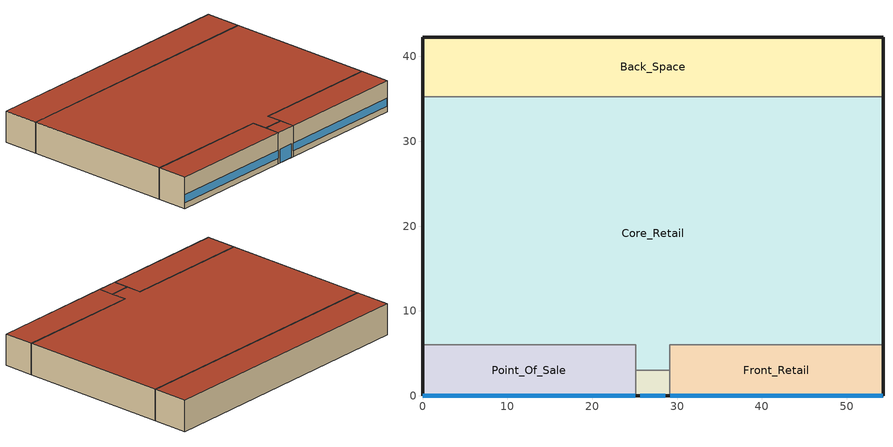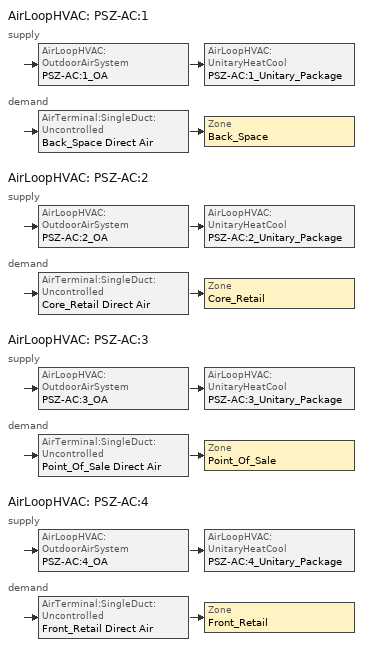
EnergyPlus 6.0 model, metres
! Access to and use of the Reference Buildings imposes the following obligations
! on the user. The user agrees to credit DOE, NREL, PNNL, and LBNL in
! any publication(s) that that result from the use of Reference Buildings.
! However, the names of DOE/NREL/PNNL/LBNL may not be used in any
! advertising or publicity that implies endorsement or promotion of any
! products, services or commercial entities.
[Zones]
Back_Space
 floor ground (ext-slab): 54.27,35.27 0,35.27 0,42.27 54.27,42.27 z0
 wall outside (Mass Non-res Ext Wall): 54.27,35.27 54.27,42.27 0,42.27 0,35.27 z0:6.1
 wall to Core_Retail (int-walls): 0,35.27 54.27,35.27 z0:6.1
 roof outside (IEAD Non-res Roof): 0,35.27 54.27,35.27 54.27,42.27 0,42.27 z6.1
Core_Retail
 floor ground (ext-slab): 25.14,3 25.14,6 0,6 0,35.27 54.27,35.27 54.27,6 29.14,6 29.14,3 z0
 wall outside (Mass Non-res Ext Wall): 54.27,6 54.27,35.27 / 0,35.27 0,6 z0:6.1
 wall to Front_Retail (int-walls): 29.14,3 29.14,6 54.27,6 z0:6.1
 wall to Point_Of_Sale (int-walls): 0,6 25.14,6 25.14,3 z0:6.1
 wall to Front_Entry (int-walls): 25.14,3 29.14,3 z0:6.1
 roof outside (IEAD Non-res Roof): 25.14,6 25.14,3 29.14,3 29.14,6 54.27,6 54.27,35.27 0,35.27 0,6 z6.1
Front_Entry
 floor ground (ext-slab): 25.14,0 25.14,3 29.14,3 29.14,0 z0
 wall outside (Mass Non-res Ext Wall): 25.14,0 29.14,0 z0:6.1
 wall to Front_Retail (int-walls): 29.14,0 29.14,3 z0:6.1
 wall to Point_Of_Sale (int-walls): 25.14,3 25.14,0 z0:6.1
 window (Window Non-res Fixed): 25.64,0 28.64,0 z0.05:2.66
 roof outside (IEAD Non-res Roof): 25.14,3 25.14,0 29.14,0 29.14,3 z6.1
Front_Retail
 floor ground (ext-slab): 54.27,0 29.14,0 29.14,6 54.27,6 z0
 wall outside (Mass Non-res Ext Wall): 29.14,0 54.27,0 54.27,6 z0:6.1
 window (Window Non-res Fixed): 29.19,0 54.22,0 z1.14:2.66
 roof outside (IEAD Non-res Roof): 29.14,0 54.27,0 54.27,6 29.14,6 z6.1
Point_Of_Sale
 floor ground (ext-slab): 0,0 0,6 25.14,6 25.14,0 z0
 wall outside (Mass Non-res Ext Wall): 0,6 0,0 25.14,0 z0:6.1
 window (Window Non-res Fixed): 0.05,0 25.09,0 z1.14:2.66
 roof outside (IEAD Non-res Roof): 0,6 0,0 25.14,0 25.14,6 z6.1
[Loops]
AirLoopHVAC 'PSZ-AC:1'
 supply: AirLoopHVAC:OutdoorAirSystem 'PSZ-AC:1_OA' > AirLoopHVAC:UnitaryHeatCool 'PSZ-AC:1_Unitary_Package'
 demand: AirTerminal:SingleDuct:Uncontrolled 'Back_Space Direct Air' > Zone 'Back_Space'
AirLoopHVAC 'PSZ-AC:2'
 supply: AirLoopHVAC:OutdoorAirSystem 'PSZ-AC:2_OA' > AirLoopHVAC:UnitaryHeatCool 'PSZ-AC:2_Unitary_Package'
 demand: AirTerminal:SingleDuct:Uncontrolled 'Core_Retail Direct Air' > Zone 'Core_Retail'
AirLoopHVAC 'PSZ-AC:3'
 supply: AirLoopHVAC:OutdoorAirSystem 'PSZ-AC:3_OA' > AirLoopHVAC:UnitaryHeatCool 'PSZ-AC:3_Unitary_Package'
 demand: AirTerminal:SingleDuct:Uncontrolled 'Point_Of_Sale Direct Air' > Zone 'Point_Of_Sale'
AirLoopHVAC 'PSZ-AC:4'
 supply: AirLoopHVAC:OutdoorAirSystem 'PSZ-AC:4_OA' > AirLoopHVAC:UnitaryHeatCool 'PSZ-AC:4_Unitary_Package'
 demand: AirTerminal:SingleDuct:Uncontrolled 'Front_Retail Direct Air' > Zone 'Front_Retail'
[Building]
Ref Bldg Stand-alone Retail Post1980_v1.3_5.0: North Axis {deg}=0; Terrain=City; Loads Convergence Tolerance Value=0.04; Temperature Convergence Tolerance Value {deltaC}=0.2; Solar Distribution=FullInteriorAndExterior; Maximum Number of Warmup Days=25
[Site:Location]
USA IL-CHICAGO-OHARE: Latitude {deg}=41.77; Longitude {deg}=-87.75; Time Zone {hr}=-6; Elevation {m}=190
[SizingPeriod:DesignDay] Barometric Pressure {Pa}=99063; Rain Indicator=0; Snow Indicator=0; Day of Month=21; Daylight Saving Time Indicator=0; Humidity Indicating Type=WetBulb
Name | Maximum Dry-Bulb Temperature {C} | Daily Temperature Range {deltaC} | Humidity Indicating Conditions at Maximum Dry-Bulb | Wind Speed {m/s} | Wind Direction {deg} | Sky Clearness | Month | Day Type
CHICAGO Ann Htg 99.6% Condns DB | -20.6 | 0 | -20.6 | 4.9 | 270 | 0 | 1 | WinterDesignDay
CHICAGO Ann Clg .4% Condns WB=>MDB | 31.2 | 10.7 | 25.5 | 5.3 | 230 | 1 | 7 | SummerDesignDay
[Site:GroundTemperature:BuildingSurface]
19.527, 19.502, 19.536, 19.598, 20.002, 21.64, 22.225, 22.375, 21.449, 20.121, 19.802, 19.633
[Site:WaterMainsTemperature]
Calculation Method=CORRELATION; Annual Average Outdoor Air Temperature {C}=9.69; Maximum Difference In Monthly Average Outdoor Air Temperatures {deltaC}=28.1
[Material] Thermal Absorptance=0.9
Name | Roughness | Thickness {m} | Conductivity {W/m-K} | Density {kg/m3} | Specific Heat {J/kg-K} | Solar Absorptance | Visible Absorptance
Mass NonRes Wall Insulation | MediumRough | 0.0656865 | 0.049 | 265 | 836.8 | 0.7 | 0.7
IEAD NonRes Roof Insulation | MediumRough | 0.153184 | 0.049 | 265 | 836.8 | 0.7 | 0.7
Std Wood 6inch | MediumSmooth | 0.15 | 0.12 | 540 | 1210 | 0.7 | 0.7
1/2IN Gypsum | Smooth | 0.0127 | 0.16 | 784.9 | 830 | 0.92 | 0.92
1IN Stucco | Smooth | 0.0253 | 0.6918 | 1858 | 837 | 0.92 | 0.92
8IN CONCRETE HW | Rough | 0.2032 | 1.311 | 2240 | 836.8 | 0.7 | 0.7
HW CONCRETE | Rough | 0.1016 | 1.311 | 2240 | 836.8 | 0.7 | 0.7
Roof Membrane | VeryRough | 0.0095 | 0.16 | 1121.29 | 1460 | 0.7 | 0.7
Metal Decking | MediumSmooth | 0.0015 | 45.006 | 7680 | 418.4 | 0.7 | 0.3
[WindowMaterial:SimpleGlazingSystem]
NonRes Fixed Assembly Window: U-Factor {W/m2-K}=3.35002; Solar Heat Gain Coefficient=0.39
[Construction]
Mass Non-res Ext Wall: 1IN Stucco, 8IN Concrete HW, Mass NonRes Wall Insulation, 1/2IN Gypsum
IEAD Non-res Roof: Roof Membrane, IEAD NonRes Roof Insulation, Metal Decking
ext-slab: HW CONCRETE
int-walls: 1/2IN Gypsum, 1/2IN Gypsum
Window Non-res Fixed: NonRes Fixed Assembly Window
InteriorFurnishings: Std Wood 6inch
[Zone] Type=1; Multiplier=1; Part of Total Floor Area=Yes
Back_Space; Core_Retail; Front_Entry; Front_Retail; Point_Of_Sale
[InternalMass] Construction=InteriorFurnishings
Name | Zone | Surface Area {m2}
Back_Space Internal Mass | Back_Space | 759.78
Core_Retail Internal Mass | Core_Retail | 3200.97
Front_Entry Internal Mass | Front_Entry | 24
Front_Retail Internal Mass | Front_Retail | 301.62
Point_Of_Sale Internal Mass | Point_Of_Sale | 301.62
[People] Number of People Schedule=BLDG_OCC_SCH; Number of People Calculation Method=Area/Person; Fraction Radiant=0.3; Sensible Heat Fraction=AUTOCALCULATE; Activity Level Schedule=ACTIVITY_SCH; Enable ASHRAE 55 Comfort Warnings=No; Mean Radiant Temperature Calculation Type=ZoneAveraged; Work Efficiency Schedule=WORK_EFF_SCH; Clothing Insulation Schedule=CLOTHING_SCH; Air Velocity Schedule=AIR_VELO_SCH; Thermal Comfort Model 1 Type=FANGER
Name | Zone or ZoneList | Zone Floor Area per Person {m2/person}
Back_Space People | Back_Space | 27.87
Core_Retail People | Core_Retail | 6.19
Front_Entry People | Front_Entry | 6.19
Front_Retail People | Front_Retail | 6.19
Point_Of_Sale People | Point_Of_Sale | 6.19
[Lights] Schedule=BLDG_LIGHT_SCH; Design Level Calculation Method=Watts/Area; Return Air Fraction=0; Fraction Radiant=0.7; Fraction Visible=0; Fraction Replaceable=1; Return Air Fraction Calculated from Plenum Temperature=No
Name | Zone or ZoneList | Watts per Zone Floor Area {W/m2}
Back_Space_Lights | Back_Space | 12.55
Core_Retail_Lights | Core_Retail | 36.25
Front_Entry_Lights | Front_Entry | 36.25
Front_Retail_Lights | Front_Retail | 36.25
Point_Of_Sale_Lights | Point_Of_Sale | 36.25
[ElectricEquipment] Schedule=BLDG_EQUIP_SCH; Design Level Calculation Method=Watts/Area; Fraction Latent=0; Fraction Radiant=0.5; Fraction Lost=0
Name | Zone or ZoneList | Watts per Zone Floor Area {W/m2}
Back_Space_MiscPlug_Equip | Back_Space | 8.07
Core_Retail_MiscPlug_Equip | Core_Retail | 3.23
Front_Retail_MiscPlug_Equip | Front_Retail | 3.23
Point_Of_Sale_MiscPlug_Equip | Point_Of_Sale | 21.52
[ZoneInfiltration:DesignFlowRate] Constant Term Coefficient=1; Temperature Term Coefficient=0; Velocity Term Coefficient=0; Velocity Squared Term Coefficient=0
Name | Zone or ZoneList | Schedule | Design Flow Rate Calculation Method | Flow per Exterior Surface Area {m3/s-m2} | Air Changes per Hour
Back_Space_Infiltration | Back_Space | INFIL_HALF_ON_SCH | Flow/ExteriorArea | 0.001133
Core_Retail_Infiltration | Core_Retail | INFIL_HALF_ON_SCH | Flow/ExteriorArea | 0.001133
Front_Entry_Infiltration | Front_Entry | INFIL_FRONT_SCH | AirChanges/Hour |  | 0
Front_Retail_Infiltration | Front_Retail | INFIL_HALF_ON_SCH | Flow/ExteriorArea | 0.001133
Point_Of_Sale_Infiltration | Point_Of_Sale | INFIL_HALF_ON_SCH | Flow/ExteriorArea | 0.001133
[Exterior:Lights]
Exterior Facade Lighting: Schedule=ALWAYS_ON; Design Level {W}=9995; Control Option=AstronomicalClock
[Sizing:Zone] Zone Cooling Design Supply Air Temperature {C}=14; Zone Heating Design Supply Air Temperature {C}=40; Zone Cooling Design Supply Air Humidity Ratio {kg-H2O/kg-air}=0.0085; Zone Heating Design Supply Air Humidity Ratio {kg-H2O/kg-air}=0.008; Outdoor Air Method=Flow/Area; Cooling Design Air Flow Method=DesignDay; Heating Design Air Flow Method=DesignDay
Name | Outdoor Air Flow per Zone Floor Area {m3/s-m2}
Back_Space | 0.00075
Core_Retail; Front_Retail; Point_Of_Sale | 0.0015
Front_Entry | 0
[Sizing:System] Type of Load to Size On=Sensible; Minimum System Air Flow Ratio=1; Preheat Design Temperature {C}=7; Preheat Design Humidity Ratio {kg-H2O/kg-Air}=0.008; Precool Design Temperature {C}=12.8; Precool Design Humidity Ratio {kg-H2O/kg-Air}=0.008; Central Cooling Design Supply Air Temperature {C}=12.8; Central Heating Design Supply Air Temperature {C}=40; Sizing Option=NonCoincident; 100% Outdoor Air in Cooling=No; 100% Outdoor Air in Heating=No; Central Cooling Design Supply Air Humidity Ratio {kg-H2O/kg-Air}=0.0085; Central Heating Design Supply Air Humidity Ratio {kg-H2O/kg-Air}=0.008; Cooling Design Air Flow Method=DesignDay; Cooling Design Air Flow Rate {m3/s}=0; Heating Design Air Flow Method=DesignDay; Heating Design Air Flow Rate {m3/s}=0
Name | Design Outdoor Air Flow Rate {m3/s}
PSZ-AC:1 | 3.31
PSZ-AC:2 | 7.22
PSZ-AC:3; PSZ-AC:4 | 1.48
[ZoneControl:Thermostat] Control Type Schedule=Dual Zone Control Type Sched
Name | Zone or ZoneList | Control 1
Back_Space Thermostat | Back_Space | Back_Space DualSPSched
Core_Retail Thermostat | Core_Retail | Core_Retail DualSPSched
Front_Entry Thermostat | Front_Entry | Front_Entry DualSPSched
Front_Retail Thermostat | Front_Retail | Front_Retail DualSPSched
Point_Of_Sale Thermostat | Point_Of_Sale | Point_Of_Sale DualSPSched
[ThermostatSetpoint:DualSetpoint] Heating Setpoint Temperature Schedule=HTGSETP_SCH
Name | Cooling Setpoint Temperature Schedule
Back_Space DualSPSched; Core_Retail DualSPSched; Front_Retail DualSPSched; Point_Of_Sale DualSPSched | CLGSETP_SCH
Front_Entry DualSPSched | FRONT_ENTRY_COOLING
[ZoneHVAC:UnitHeater]
Front_Entry Unit Heater: Availability Schedule=ALWAYS_OFF; Fan=Front_Entry Unit HeaterFan; Maximum Supply Air Flow Rate {m3/s}=0.049907; Fan Control Type=OnOff; Heating Coil=Front_Entry Unit Heater coil; Maximum Hot Water or Steam Flow Rate {m3/s}=1e-09; Minimum Hot Water or Steam Flow Rate {m3/s}=0; Heating Convergence Tolerance=0.001
[AirTerminal:SingleDuct:Uncontrolled] Availability Schedule=ALWAYS_ON
Name | Maximum Air Flow Rate {m3/s}
Back_Space Direct Air | 3.31
Core_Retail Direct Air | 7.22
Front_Retail Direct Air; Point_Of_Sale Direct Air | 1.48
[Zone equipment]
Back_Space: Back_Space Direct Air
Core_Retail: Core_Retail Direct Air
Front_Entry: Front_Entry Unit Heater
Front_Retail: Front_Retail Direct Air
Point_Of_Sale: Point_Of_Sale Direct Air
[Fan:ConstantVolume]
Front_Entry Unit HeaterFan: Availability Schedule=ALWAYS_OFF; Fan Efficiency=0.53625; Pressure Rise {Pa}=49.8; Maximum Flow Rate {m3/s}=0.049907; Motor Efficiency=0.825; Motor In Airstream Fraction=1
[Fan:OnOff] Availability Schedule=HVACOperationSchd; Fan Efficiency=0.56875; Motor Efficiency=0.875; Motor In Airstream Fraction=1
Name | Pressure Rise {Pa} | Maximum Flow Rate {m3/s}
PSZ-AC:1_Unitary_Package_fan | 622 | 3.31
PSZ-AC:2_Unitary_Package_fan | 1109.648 | 7.22
PSZ-AC:3_Unitary_Package_fan; PSZ-AC:4_Unitary_Package_fan | 622 | 1.48
[Coil:Cooling:DX:SingleSpeed] Availability Schedule=ALWAYS_ON; Rated Sensible Heat Ratio=0.698502; Rated COP=3.23372; Total Cooling Capacity Function of Temperature Curve=Measured_CoolCStandard10Ton_CapFT; Total Cooling Capacity Function of Flow Fraction Curve=Measured_CoolCStandard10Ton_CapFF; Energy Input Ratio Function of Temperature Curve=Measured_CoolCStandard10Ton_EIRFT; Energy Input Ratio Function of Flow Fraction Curve=Measured_CoolCStandard10Ton_EIRFFF; Part Load Fraction Correlation Curve=No_PLR_Degredation
Name | Rated Total Cooling Capacity {W} | Rated Air Flow Rate {m3/s}
PSZ-AC:1_Unitary_Package_CoolCoil | 82218.75 | 3.31
PSZ-AC:2_Unitary_Package_CoolCoil | 164225 | 7.22
PSZ-AC:3_Unitary_Package_CoolCoil | 35639.27 | 1.48
PSZ-AC:4_Unitary_Package_CoolCoil | 36642.36 | 1.48
[Coil:Heating:Electric]
Front_Entry Unit Heater coil: Availability Schedule=ALWAYS_OFF; Efficiency=1; Nominal Capacity {W}=1136.8
[Coil:Heating:Gas] Availability Schedule=ALWAYS_OFF; Gas Burner Efficiency=0.8
Name | Nominal Capacity {W}
PSZ-AC:1_Unitary_Package_HeatCoil | 88443.77
PSZ-AC:2_Unitary_Package_HeatCoil | 280155
PSZ-AC:3_Unitary_Package_HeatCoil | 44288.62
PSZ-AC:4_Unitary_Package_HeatCoil | 44288.84
[AirLoopHVAC:UnitaryHeatCool] Availability Schedule=ALWAYS_ON; Supply Air Fan Operating Mode Schedule=HVACOperationSchd; Maximum Supply Air Temperature {C}=40; Fan Placement=BlowThrough; Dehumidification Control Type=None
Name | Supply Air Flow Rate During Cooling Operation {m3/s} | Supply Air Flow Rate During Heating Operation {m3/s} | Supply Air Flow Rate When No Cooling or Heating is Needed {m3/s} | Controlling Zone or Thermostat Location | Supply Fan | Heating Coil | Cooling Coil
PSZ-AC:1_Unitary_Package | 3.31 | 3.31 | 3.31 | Back_Space | PSZ-AC:1_Unitary_Package_fan | PSZ-AC:1_Unitary_Package_HeatCoil | PSZ-AC:1_Unitary_Package_CoolCoil
PSZ-AC:2_Unitary_Package | 7.22 | 7.22 | 7.22 | Core_Retail | PSZ-AC:2_Unitary_Package_fan | PSZ-AC:2_Unitary_Package_HeatCoil | PSZ-AC:2_Unitary_Package_CoolCoil
PSZ-AC:3_Unitary_Package | 1.48 | 1.48 | 1.48 | Point_Of_Sale | PSZ-AC:3_Unitary_Package_fan | PSZ-AC:3_Unitary_Package_HeatCoil | PSZ-AC:3_Unitary_Package_CoolCoil
PSZ-AC:4_Unitary_Package | 1.48 | 1.48 | 1.48 | Front_Retail | PSZ-AC:4_Unitary_Package_fan | PSZ-AC:4_Unitary_Package_HeatCoil | PSZ-AC:4_Unitary_Package_CoolCoil
[Controller:OutdoorAir] Economizer Control Action Type=ModulateFlow; Economizer Maximum Limit Dry-Bulb Temperature {C}=28; Economizer Maximum Limit Enthalpy {J/kg}=64000; Economizer Minimum Limit Dry-Bulb Temperature {C}=-100; Lockout Type=NoLockout; Minimum Limit Type=FixedMinimum; Minimum Outdoor Air Schedule=HVACOperationSchd
Name | Minimum Outdoor Air Flow Rate {m3/s} | Maximum Outdoor Air Flow Rate {m3/s} | Economizer Control Type
PSZ-AC:1_OA_Controller | 0.284918 | 3.31 | DifferentialDryBulb
PSZ-AC:2_OA_Controller | 2.4 | 7.33 | DifferentialDryBulb
PSZ-AC:3_OA_Controller; PSZ-AC:4_OA_Controller | 0.226215 | 1.48 | NoEconomizer
[AirLoopHVAC]
Name | Design Supply Air Flow Rate {m3/s}
PSZ-AC:1 | 3.31
PSZ-AC:2 | 7.22
PSZ-AC:3; PSZ-AC:4 | 1.48
[AvailabilityManager:NightCycle] Applicability Schedule=ALWAYS_ON; Fan Schedule=HVACOperationSchd; Control Type=CycleOnAny; Thermostat Tolerance {deltaC}=0.001; Cycling Run Time {s}=86400
PSZ-AC:1 Availability Manager; PSZ-AC:2 Availability Manager; PSZ-AC:3 Availability Manager; PSZ-AC:4 Availability Manager
[SetpointManager:SingleZone:Reheat] Control Variable=Temperature; Minimum Supply Air Temperature {C}=10; Maximum Supply Air Temperature {C}=50
Name | Control Zone | Setpoint Node or NodeList
SupAirTemp MngrBack_Space | Back_Space | PSZ-AC:1 Supply Equipment Outlet Node
SupAirTemp MngrCore_Retail | Core_Retail | PSZ-AC:2 Supply Equipment Outlet Node
SupAirTemp MngrFront_Retail | Front_Retail | PSZ-AC:4 Supply Equipment Outlet Node
SupAirTemp MngrPoint_Of_Sale | Point_Of_Sale | PSZ-AC:3 Supply Equipment Outlet Node
[SetpointManager:MixedAir] Control Variable=Temperature
Name | Setpoint Node or NodeList
PSZ-AC:1_OAMixed Air Temp Manager | PSZ-AC:1_OA-PSZ-AC:1_Unitary_PackageNode
PSZ-AC:2_OAMixed Air Temp Manager | PSZ-AC:2_OA-PSZ-AC:2_Unitary_PackageNode
PSZ-AC:3_OAMixed Air Temp Manager | PSZ-AC:3_OA-PSZ-AC:3_Unitary_PackageNode
PSZ-AC:4_OAMixed Air Temp Manager | PSZ-AC:4_OA-PSZ-AC:4_Unitary_PackageNode
[Schedule:Compact]
ALWAYS_ON: Through: 12/31, For: AllDays, Until: 24:00, 1
BLDG_EQUIP_SCH: Through: 12/31, For: Weekdays, Until: 07:00, 0.2, Until: 08:00, 0.4, Until: 09:00, 0.7, Until: 18:00, 0.9, Until: 20:00, 0.8, Until: 21:00, 0.7, Until: 22:00, 0.4, Until: 24:00, 0.2, For: Saturday, Until: 07:00, 0.15, Until: 08:00, 0.3, Until: 09:00, 0.5, Until: 10:00, 0.8, Until: 18:00, 0.9, Until: 19:00, 0.7, Until: 21:00, 0.5, Until: 22:00, 0.3, Until: 24:00, 0.15, For: SummerDesignDay, Until: 24:00, 1, For: WinterDesignDay, Until: 24:00, 0, For: AllOtherDays, Until: 08:00, 0.15, Until: 10:00, 0.3, Until: 12:00, 0.6, Until: 17:00, 0.8, Until: 18:00, 0.6, Until: 19:00, 0.4, Until: 24:00, 0.15
BLDG_LIGHT_SCH: Through: 12/31, For: Weekdays, Until: 07:00, 0.05, Until: 08:00, 0.2, Until: 09:00, 0.5, Until: 18:00, 0.9, Until: 20:00, 0.6, Until: 21:00, 0.5, Until: 22:00, 0.2, Until: 24:00, 0.05, For: Saturday, Until: 07:00, 0.05, Until: 08:00, 0.1, Until: 09:00, 0.3, Until: 10:00, 0.6, Until: 18:00, 0.9, Until: 19:00, 0.5, Until: 21:00, 0.3, Until: 22:00, 0.1, Until: 24:00, 0.05, For: SummerDesignDay, Until: 24:00, 1, For: WinterDesignDay, Until: 24:00, 0, For: AllOtherDays, Until: 08:00, 0.05, Until: 10:00, 0.1, Until: 12:00, 0.4, Until: 17:00, 0.6, Until: 18:00, 0.4, Until: 19:00, 0.2, Until: 24:00, 0.05
BLDG_OCC_SCH: Through: 12/31, For: Weekdays, Until: 07:00, 0, Until: 08:00, 0.1, Until: 09:00, 0.2, Until: 11:00, 0.5, Until: 15:00, 0.7, Until: 16:00, 0.8, Until: 17:00, 0.7, Until: 19:00, 0.5, Until: 21:00, 0.3, Until: 24:00, 0, For: SummerDesignDay WinterDesignDay, Until: 24:00, 1, For: Saturday, Until: 07:00, 0, Until: 08:00, 0.1, Until: 09:00, 0.2, Until: 10:00, 0.5, Until: 11:00, 0.6, Until: 17:00, 0.8, Until: 18:00, 0.6, Until: 21:00, 0.2, Until: 22:00, 0.1, Until: 24:00, 0, For: AllOtherDays, Until: 09:00, 0, Until: 10:00, 0.1, Until: 12:00, 0.2, Until: 17:00, 0.4, Until: 18:00, 0.2, Until: 19:00, 0.1, Until: 24:00, 0
INFIL_HALF_ON_SCH: Through: 12/31, For: Weekdays SummerDesignDay, Until: 06:00, 1, Until: 21:00, 0.5, Until: 24:00, 1, For: Saturday, Until: 06:00, 1, Until: 22:00, 0.5, Until: 24:00, 1, For: WinterDesignDay, Until: 24:00, 1, For: AllOtherDays, Until: 08:00, 1, Until: 17:00, 0.5, Until: 24:00, 1
INFIL_FRONT_SCH: Through: 12/31, For: Weekdays SummerDesignDay, Until: 06:00, 0.25, Until: 21:00, 1, Until: 24:00, 0.25, For: Saturday, Until: 06:00, 0.25, Until: 22:00, 1, Until: 24:00, 0.25, For: WinterDesignDay, Until: 24:00, 1, For: AllOtherDays, Until: 08:00, 0.25, Until: 17:00, 1, Until: 24:00, 0.25
WORK_EFF_SCH; ALWAYS_OFF: Through: 12/31, For: AllDays, Until: 24:00, 0
ACTIVITY_SCH: Through: 12/31, For: AllDays, Until: 24:00, 120
AIR_VELO_SCH: Through: 12/31, For: AllDays, Until: 24:00, 0.2
CLOTHING_SCH: Through: 04/30, For: AllDays, Until: 24:00, 1, Through: 09/30, For: AllDays, Until: 24:00, 0.5, Through: 12/31, For: AllDays, Until: 24:00, 1
CLGSETP_SCH: Through: 8/1, For: Monday, Until: 02:00, 30, Until: 03:00, 30, Until: 05:00, 30, Until: 06:00, 30, Until: 21:00, 24, Until: 24:00, 30, For: Tuesday SummerDesignDay, Until: 06:00, 30, Until: 21:00, 24, Until: 24:00, 30, For: Wednesday, Until: 04:00, 30, Until: 06:00, 22, Until: 10:00, 24, Until: 12:00, 21, Until: 21:00, 24, Until: 24:00, 30, For: Thursday, Until: 06:00, 30, Until: 21:00, 24, Until: 24:00, 30, For: Friday, Until: 06:00, 30, Until: 21:00, 24, Until: 24:00, 30, For: Saturday, Until: 06:00, 30, Until: 22:00, 24, Until: 24:00, 30, For WinterDesignDay, Until: 24:00, 30, For: Sunday Holidays AllOtherDays, Until: 8:00, 30, Until: 19:00, 24, Until: 24:00, 30, Through: 12/31, For: Monday, Until: 02:00, 30, Until: 03:00, 30, Until: 05:00, 30, Until: 06:00, 30, Until: 21:00, 24, Until: 24:00, 30, For: Tuesday SummerDesignDay, Until: 06:00, 30, Until: 21:00, 24, Until: 24:00, 30, For: Wednesday, Until: 04:00, 30, Until: 06:00, 30, Until: 21:00, 24, Until: 24:00, 30, For: Thursday, Until: 06:00, 30, Until: 21:00, 24, Until: 24:00, 30, For: Friday, Until: 06:00, 30, Until: 21:00, 24, Until: 24:00, 30, For: Saturday, Until: 06:00, 30, Until: 22:00, 24, Until: 24:00, 30, For WinterDesignDay, Until: 24:00, 30, For: Sunday Holidays AllOtherDays, Until: 8:00, 30, Until: 19:00, 24, Until: 24:00, 30
Dual Zone Control Type Sched: Through: 12/31, For: AllDays, Until: 24:00, 4
FRONT_ENTRY_COOLING: Through: 12/31, For: AllDays, Until: 24:00, 90
HTGSETP_SCH: Through: 12/31, For: Weekdays, Until: 06:00, 15.6, Until: 21:00, 16, Until: 24:00, 15.6, For SummerDesignDay, Until: 24:00, 15.6, For WinterDesignDay, Until: 24:00, 16, For: Saturday, Until: 06:00, 15.6, Until: 22:00, 16, Until: 24:00, 15.6, For: Sunday Holidays AllOtherDays, Until:  8:00, 15.6, Until: 19:00, 16, Until: 24:00, 15.6
HVACOperationSchd: Through: 12/31, For: Weekdays SummerDesignDay, Until: 06:00, 0, Until: 21:00, 1, Until: 24:00, 0, For: Saturday WinterDesignDay, Until: 06:00, 0, Until: 22:00, 1, Until: 24:00, 0, For: AllOtherDays, Until: 08:00, 0, Until: 19:00, 1, Until: 24:00, 0
[Curve:Quadratic] Coefficient3 x**2=0
Name | Coefficient1 Constant | Coefficient2 x | Minimum Value of x | Maximum Value of x
Measured_CoolCStandard10Ton_CapFF | 0.7685 | 0.2315 | 0.776 | 1.197
Measured_CoolCStandard10Ton_EIRFFF | 1.192 | -0.1917 | 0.776 | 1.197
No_PLR_Degredation | 1 | 0 | 0 | 1
[Curve:Biquadratic] Minimum Value of x=11.1; Maximum Value of x=29.4; Minimum Value of y=10; Maximum Value of y=50.3
Name | Coefficient1 Constant | Coefficient2 x | Coefficient3 x**2 | Coefficient4 y | Coefficient5 y**2 | Coefficient6 x*y
Measured_CoolCStandard10Ton_CapFT | 0.52357 | 0.03478 | 0 | -0.001915 | -0.00010838 | 0
Measured_CoolCStandard10Ton_EIRFT | 0.9847 | -0.04285 | 0.0013562 | 0.009934 | 0.0006398 | -0.001169
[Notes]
DOE Commercial Reference Building
Stand-alone Retail, post-1980 construction
EnergyPlus Version 5.0
ASHRAE Standards 90.1-1989 and 62-1999
Description:  Single story, Five zone building.
Form:         Area = 2,294 m2 (24,692 ft2); Number of Stories = 1; Shape = rectangle, Aspect ratio = 1.3
Envelope:     Envelope thermal properties vary with climate according to ASHRAE Standard 90.1-1989.
Opaque constructions: mass walls; built-up flat roof (insulation above deck); slab-on-grade floor
Windows: window-to-wall ratio = 7.1%, south wall only (25.4%)
Infiltration = 1.5 cfm/ft2 above grade wall area at 0.3 in wc (75 Pa) adjusted to 0.016 in wc (4 Pa).
50% of full value when ventilation system on.
HVAC:         PSZ-AC, gas furnace; electric unit heater for front entry zone
Economizer per 90.1-2004
Int. gains:   W/m2 (W/ft2)    lights           elec plug          gas plug
Core Retail     36.25 (3.4)      3.23 (0.3)            0
Point of Sale   36.25 (3.4)      21.52 (2.0)           0
Front Retail    36.25 (3.4)      3.23 (0.3)            0
Detached Shading:               None
Daylight:                       None
Natural Ventilation:            None
Zonal Equipment:                ZoneHVAC:UnitHeater
Air Primary Loops:              PSZ-AC
Plant Loops:                    None
System Equipment Autosize:      Yes
Purchased Cooling:              None
Purchased Heating:              None
Coils:                          Coil:Cooling:DX:SingleSpeed; Coil:Heating:Gas; Coil:Heating:Electric (unit heaters)
Pumps:                          None
Boilers:                        None
Chillers:                       None
Reference citation for the Commercial Reference Buildings:
Deru, M.; Field, K.; Studer, D.; Benne, K.; Griffith, B.; Torcellini, P;
Halverson, M.; Winiarski, D.; Liu, B.; Rosenberg, M.; Huang, J.;
Yazdanian, M.; Crawley, D. (2010).
U.S. Department of Energy Commercial Reference Building Models of the National Building Stock.
Washington, DC: U.S. Department of Energy, Energy Efficiency and
Renewable Energy, Office of Building Technologies.
***GENERAL SIMULATION PARAMETERS***
Number of Zones: 5
***MISC SIMULATION PARAMETERS***
WeatherFileName=USA_IL_Chicago-OHare_TMY2.epw
